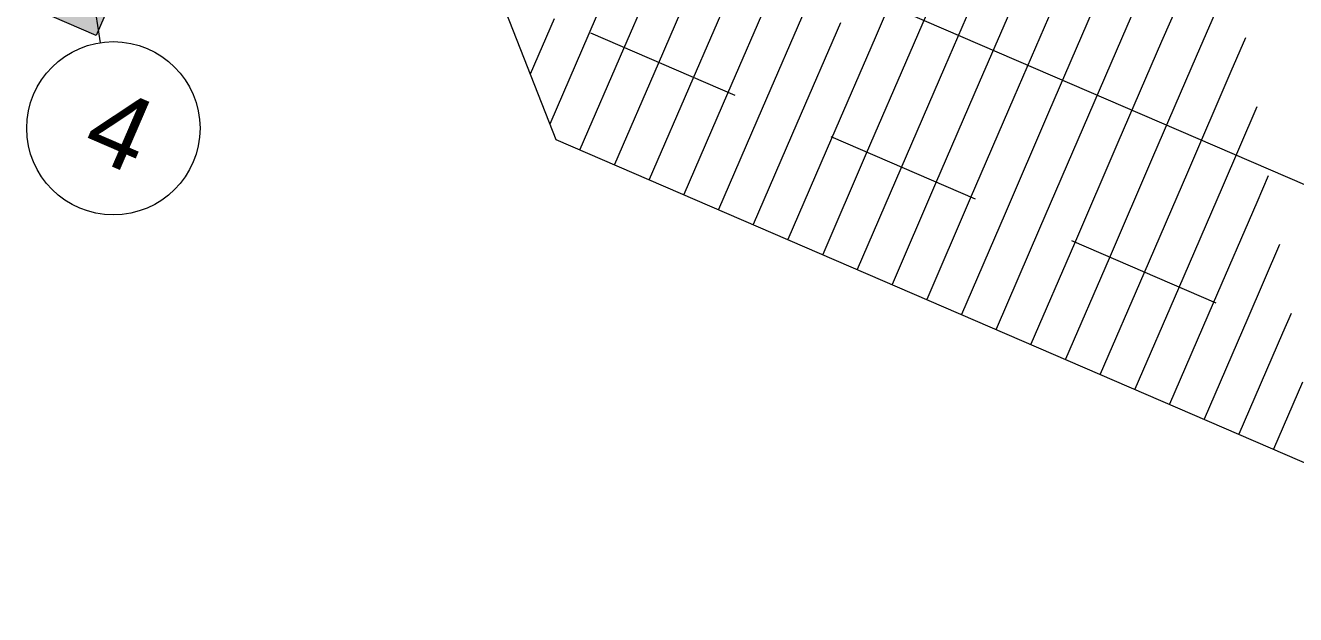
# Model space of a CAD drawing. Header units: millimetres. Extents: x 12535370 to 12592842, y 356201668 to 356234587.
# Drawn here: x 12557431 to 12559997, y 356204400 to 356205591 of the extents above; entities that cross this region are included whole.
import ezdxf
from ezdxf.enums import TextEntityAlignment as Align

# ---------------------------------------------------------------- set-up
doc = ezdxf.new("R2010")
doc.units = ezdxf.units.MM
doc.header["$MEASUREMENT"] = 0
doc.linetypes.add('Dashed Long', pattern=[529.166651, 317.499995, -211.666656])
doc.linetypes.add('Dot & Dashed', pattern=[6702.78, 3527.78, -1763.89, 0, -1411.11])
for name, color, linetype, lineweight in [('New_255 Plangrafiken_Pen_No__1', 7, 'Continuous', 13), ('New_255 Plangrafiken_Pen_No__39', 8, 'Continuous', 13), ('New_290 Raster _ Achsen_Pen_No__1', 7, 'Continuous', 13), ('New_290 Raster _ Achsen_Pen_No__108', 7, 'Continuous', 13), ('New_Baulinie_Pen_No__21', 1, 'Continuous', 13), ('New_GRUNDSTÜCKSGRENZE_Pen_No__1', 7, 'Continuous', 13)]:
    doc.layers.add(name, color=color, linetype=linetype, lineweight=lineweight)
doc.layers.add('New_255 Plangrafiken_Pen_No__38', color=253, linetype='Continuous', lineweight=13, true_color=0xa2a2a2)
doc.layers.add('New_290 Raster _ Achsen', color=7, linetype='Continuous')
doc.layers.add('New_GRUNDSTÜCKSGRENZE', color=7, linetype='Continuous')
doc.styles.add('GENERATED_STYLE_1', font='arial.ttf')
doc.dimstyles.new('GENERATED_STYLE__1', dxfattribs={"dimtxt": 125, "dimasz": 47.5, "dimexe": 0.18, "dimexo": 2, "dimgap": 0, "dimtad": 1, "dimlfac": 0.001, "dimzin": 0, "dimdsep": 46, "dimtxsty": 'GENERATED_STYLE_1', "dimblk": 'ARROWHEAD_2', "dimblk1": 'ARROWHEAD_2', "dimblk2": 'ARROWHEAD_2', "dimcen": 0.09, "dimclrd": 7, "dimclre": 7, "dimclrt": 7, "dimadec": 0, "dimazin": 0, "dimtfac": 1, "dimtdec": 4, "dimtmove": 0, "dimatfit": 3, "dimfxl": 1, "dimtolj": 1, "dimtzin": 0, "dimarcsym": 0})

# ---------------------------------------------------------------- blocks, each defined once
blk = doc.blocks.new('*X17', base_point=(12240439.2, 356160438.4))
at = {"layer": 'New_255 Plangrafiken_Pen_No__39', "color": 8, "linetype": 'Continuous', "lineweight": 13}
for p, q in [((12558657.1, 356205778.1), (12558569, 356205574.2)), ((12558657.1, 356205778.1), (12558569, 356205574.2)), ((12559744, 356205792.5), (12559655.9, 356205588.6)), ((12559744, 356205792.5), (12559655.9, 356205588.6)), ((12558727.2, 356205747.9), (12558639.1, 356205543.9)), ((12558727.2, 356205747.9), (12558639.1, 356205543.9)), ((12559235.6, 356205770.2), (12559147.5, 356205566.3)), ((12559235.6, 356205770.2), (12559147.5, 356205566.3)), ((12559814.1, 356205762.3), (12559726, 356205558.4)), ((12559814.1, 356205762.3), (12559726, 356205558.4)), ((12559305.6, 356205739.9), (12559217.6, 356205536)), ((12559305.6, 356205739.9), (12559217.6, 356205536)), ((12558797.2, 356205717.6), (12558709.1, 356205513.7)), ((12558797.2, 356205717.6), (12558709.1, 356205513.7)), ((12559375.7, 356205709.7), (12559287.6, 356205505.8)), ((12559375.7, 356205709.7), (12559287.6, 356205505.8)), ((12559872.4, 356205705), (12559796, 356205528.1)), ((12559872.4, 356205705), (12559796, 356205528.1)), ((12558867.3, 356205687.3), (12558779.2, 356205483.4)), ((12558867.3, 356205687.3), (12558779.2, 356205483.4)), ((12559445.8, 356205679.4), (12559357.7, 356205475.5)), ((12559445.8, 356205679.4), (12559357.7, 356205475.5)), ((12558937.3, 356205657.1), (12558849.3, 356205453.2)), ((12558937.3, 356205657.1), (12558849.3, 356205453.2)), ((12559515.8, 356205649.1), (12559427.7, 356205445.2)), ((12559515.8, 356205649.1), (12559427.7, 356205445.2)), ((12559007.4, 356205626.8), (12558919.3, 356205422.9)), ((12559007.4, 356205626.8), (12558919.3, 356205422.9)), ((12559585.9, 356205618.9), (12559497.8, 356205415)), ((12559585.9, 356205618.9), (12559497.8, 356205415)), ((12558499, 356205604.5), (12558450.7, 356205492.6)), ((12558499, 356205604.5), (12558450.7, 356205492.6)), ((12559077.4, 356205596.5), (12558989.4, 356205392.6)), ((12559077.4, 356205596.5), (12558989.4, 356205392.6)), ((12558569, 356205574.2), (12558490.2, 356205391.7)), ((12558569, 356205574.2), (12558490.2, 356205391.7)), ((12559147.5, 356205566.3), (12559059.4, 356205362.4)), ((12559147.5, 356205566.3), (12559059.4, 356205362.4)), ((12559655.9, 356205588.6), (12559567.8, 356205384.7)), ((12559655.9, 356205588.6), (12559567.8, 356205384.7)), ((12559895.4, 356205565.8), (12559866.1, 356205497.8)), ((12559895.4, 356205565.8), (12559866.1, 356205497.8)), ((12558639.1, 356205543.9), (12558551, 356205340)), ((12558639.1, 356205543.9), (12558551, 356205340)), ((12559726, 356205558.4), (12559637.9, 356205354.4)), ((12559726, 356205558.4), (12559637.9, 356205354.4)), ((12559217.6, 356205536), (12559129.5, 356205332.1)), ((12559217.6, 356205536), (12559129.5, 356205332.1)), ((12559796, 356205528.1), (12559707.9, 356205324.2)), ((12559796, 356205528.1), (12559707.9, 356205324.2)), ((12558709.1, 356205513.7), (12558621.1, 356205309.8)), ((12558709.1, 356205513.7), (12558621.1, 356205309.8)), ((12559287.6, 356205505.8), (12559199.5, 356205301.8)), ((12559287.6, 356205505.8), (12559199.5, 356205301.8)), ((12559866.1, 356205497.8), (12559778, 356205293.9)), ((12559866.1, 356205497.8), (12559778, 356205293.9)), ((12558779.2, 356205483.4), (12558691.1, 356205279.5)), ((12558779.2, 356205483.4), (12558691.1, 356205279.5)), ((12559357.7, 356205475.5), (12559269.6, 356205271.6)), ((12559357.7, 356205475.5), (12559269.6, 356205271.6)), ((12558849.3, 356205453.2), (12558761.2, 356205249.2)), ((12558849.3, 356205453.2), (12558761.2, 356205249.2)), ((12559427.7, 356205445.2), (12559339.6, 356205241.3)), ((12559427.7, 356205445.2), (12559339.6, 356205241.3)), ((12558919.3, 356205422.9), (12558831.2, 356205219)), ((12558919.3, 356205422.9), (12558831.2, 356205219)), ((12559497.8, 356205415), (12559409.7, 356205211.1)), ((12559497.8, 356205415), (12559409.7, 356205211.1)), ((12559918.4, 356205426.6), (12559848, 356205263.7)), ((12559918.4, 356205426.6), (12559848, 356205263.7)), ((12558989.4, 356205392.6), (12558901.3, 356205188.7)), ((12558989.4, 356205392.6), (12558901.3, 356205188.7)), ((12559059.4, 356205362.4), (12558971.3, 356205158.5)), ((12559059.4, 356205362.4), (12558971.3, 356205158.5)), ((12559567.8, 356205384.7), (12559479.7, 356205180.8)), ((12559567.8, 356205384.7), (12559479.7, 356205180.8)), ((12558551, 356205340), (12558550.8, 356205339.6)), ((12558551, 356205340), (12558550.8, 356205339.6)), ((12559637.9, 356205354.4), (12559549.8, 356205150.5)), ((12559637.9, 356205354.4), (12559549.8, 356205150.5)), ((12558621.1, 356205309.8), (12558620.9, 356205309.4)), ((12558621.1, 356205309.8), (12558620.9, 356205309.4)), ((12559129.5, 356205332.1), (12559041.4, 356205128.2)), ((12559129.5, 356205332.1), (12559041.4, 356205128.2)), ((12559707.9, 356205324.2), (12559619.9, 356205120.3)), ((12559707.9, 356205324.2), (12559619.9, 356205120.3)), ((12559199.5, 356205301.8), (12559111.4, 356205097.9)), ((12559199.5, 356205301.8), (12559111.4, 356205097.9)), ((12559778, 356205293.9), (12559689.9, 356205090)), ((12559778, 356205293.9), (12559689.9, 356205090)), ((12559941.4, 356205287.4), (12559918.1, 356205233.4)), ((12559941.4, 356205287.4), (12559918.1, 356205233.4)), ((12558691.1, 356205279.5), (12558690.9, 356205279.1)), ((12558691.1, 356205279.5), (12558690.9, 356205279.1)), ((12559269.6, 356205271.6), (12559181.5, 356205067.7)), ((12559269.6, 356205271.6), (12559181.5, 356205067.7)), ((12559848, 356205263.7), (12559760, 356205059.7)), ((12559848, 356205263.7), (12559760, 356205059.7)), ((12558761.2, 356205249.2), (12558761, 356205248.9)), ((12558761.2, 356205249.2), (12558761, 356205248.9)), ((12559339.6, 356205241.3), (12559251.5, 356205037.4)), ((12559339.6, 356205241.3), (12559251.5, 356205037.4)), ((12559918.1, 356205233.4), (12559830, 356205029.5)), ((12559918.1, 356205233.4), (12559830, 356205029.5)), ((12558831.2, 356205219), (12558831.1, 356205218.6)), ((12558831.2, 356205219), (12558831.1, 356205218.6)), ((12559409.7, 356205211.1), (12559321.6, 356205007.1)), ((12559409.7, 356205211.1), (12559321.6, 356205007.1)), ((12558901.3, 356205188.7), (12558901.1, 356205188.3)), ((12558901.3, 356205188.7), (12558901.1, 356205188.3)), ((12558971.3, 356205158.5), (12558971.2, 356205158.1)), ((12558971.3, 356205158.5), (12558971.2, 356205158.1)), ((12559479.7, 356205180.8), (12559391.7, 356204976.9)), ((12559479.7, 356205180.8), (12559391.7, 356204976.9)), ((12559549.8, 356205150.5), (12559461.7, 356204946.6)), ((12559549.8, 356205150.5), (12559461.7, 356204946.6)), ((12559964.4, 356205148.2), (12559900.1, 356204999.2)), ((12559964.4, 356205148.2), (12559900.1, 356204999.2)), ((12559041.4, 356205128.2), (12559041.2, 356205127.8)), ((12559041.4, 356205128.2), (12559041.2, 356205127.8)), ((12559619.9, 356205120.3), (12559531.8, 356204916.4)), ((12559619.9, 356205120.3), (12559531.8, 356204916.4)), ((12559111.4, 356205097.9), (12559111.3, 356205097.5)), ((12559111.4, 356205097.9), (12559111.3, 356205097.5)), ((12559689.9, 356205090), (12559601.8, 356204886.1)), ((12559689.9, 356205090), (12559601.8, 356204886.1)), ((12559181.5, 356205067.7), (12559181.3, 356205067.3)), ((12559181.5, 356205067.7), (12559181.3, 356205067.3)), ((12559760, 356205059.7), (12559671.9, 356204855.8)), ((12559760, 356205059.7), (12559671.9, 356204855.8)), ((12559251.5, 356205037.4), (12559251.4, 356205037)), ((12559251.5, 356205037.4), (12559251.4, 356205037)), ((12559830, 356205029.5), (12559741.9, 356204825.6)), ((12559830, 356205029.5), (12559741.9, 356204825.6)), ((12559321.6, 356205007.1), (12559321.4, 356205006.8)), ((12559321.6, 356205007.1), (12559321.4, 356205006.8)), ((12559987.4, 356205009), (12559970.1, 356204969)), ((12559987.4, 356205009), (12559970.1, 356204969)), ((12559391.7, 356204976.9), (12559391.5, 356204976.5)), ((12559391.7, 356204976.9), (12559391.5, 356204976.5)), ((12559900.1, 356204999.2), (12559812, 356204795.3)), ((12559900.1, 356204999.2), (12559812, 356204795.3)), ((12559970.1, 356204969), (12559882, 356204765)), ((12559970.1, 356204969), (12559882, 356204765)), ((12559461.7, 356204946.6), (12559461.5, 356204946.2)), ((12559461.7, 356204946.6), (12559461.5, 356204946.2)), ((12559531.8, 356204916.4), (12559531.6, 356204916)), ((12559531.8, 356204916.4), (12559531.6, 356204916)), ((12559601.8, 356204886.1), (12559601.6, 356204885.7)), ((12559601.8, 356204886.1), (12559601.6, 356204885.7)), ((12559671.9, 356204855.8), (12559671.7, 356204855.4)), ((12559671.9, 356204855.8), (12559671.7, 356204855.4)), ((12560010.4, 356204869.8), (12559952.1, 356204734.8)), ((12560010.4, 356204869.8), (12559952.1, 356204734.8)), ((12559741.9, 356204825.6), (12559741.8, 356204825.2)), ((12559741.9, 356204825.6), (12559741.8, 356204825.2)), ((12559812, 356204795.3), (12559811.8, 356204794.9)), ((12559812, 356204795.3), (12559811.8, 356204794.9)), ((12559882, 356204765), (12559881.9, 356204764.7)), ((12559882, 356204765), (12559881.9, 356204764.7)), ((12559952.1, 356204734.8), (12559951.9, 356204734.4)), ((12559952.1, 356204734.8), (12559951.9, 356204734.4))]:
    blk.add_line(p, q, dxfattribs=at)
blk = doc.blocks.new('Fill_3', base_point=(12240439.2, 356160438.4))
at = {"layer": 'New_255 Plangrafiken_Pen_No__39', "color": 8, "linetype": 'Continuous', "lineweight": 13}
blk.add_blockref('*X17', (12240439.2, 356160438.4), dxfattribs=at)
blk = doc.blocks.new('Standard grid marker[32]', base_point=(12537215.3, 356215118.3))
at = {"layer": 'New_290 Raster _ Achsen_Pen_No__108', "color": 7, "linetype": 'Dot & Dashed', "lineweight": 13}
blk.add_line((12559136.8, 356205648.6), (12560054.8, 356205252.1), dxfattribs=at)
at = {"layer": 'New_290 Raster _ Achsen_Pen_No__108', "color": 7, "lineweight": 13, "style": 'GENERATED_STYLE_1'}
for tag, p in [('AC_MarkerText_1_0', (12537098, 356215253.8)), ('AC_MarkerText_1_1', (12560258.8, 356205248.7))]:
    blk.add_attdef(tag, text='', height=150, rotation=336.6365, dxfattribs=at).set_placement(p, align=Align.TOP_CENTER)
blk = doc.blocks.new('Standard grid marker[38]', base_point=(12557581.8, 356205556.1))
at = {"layer": 'New_290 Raster _ Achsen_Pen_No__1', "color": 7, "linetype": 'Continuous', "lineweight": 13}
blk.add_circle((12557608.7, 356205383.2), 175, dxfattribs=at)
at = {"layer": 'New_290 Raster _ Achsen_Pen_No__108', "color": 7, "linetype": 'Dot & Dashed', "lineweight": 13}
blk.add_line((12557428.3, 356206544.2), (12557581.8, 356205556.1), dxfattribs=at)
at = {"layer": 'New_290 Raster _ Achsen_Pen_No__108', "color": 7, "lineweight": 13, "style": 'GENERATED_STYLE_1'}
for tag, p in [('AC_MarkerText_1_1', (12553993, 356228998.9)), ('AC_MarkerText_1_0', (12557652, 356205449.2))]:
    blk.add_attdef(tag, text='', height=150, rotation=336.6365, dxfattribs=at).set_placement(p, align=Align.TOP_CENTER)
blk = doc.blocks.new('*D159', base_point=(12240439.2, 356160438.4))
at = {"layer": 'New_GRUNDSTÜCKSGRENZE_Pen_No__1', "color": 7, "linetype": 'Continuous', "lineweight": 13, "transparency": 16777216}
for p, q in [((12553378.6, 356206713.1), (12553320.6, 356206670)), ((12553349.6, 356206691.5), (12557317.7, 356204977.4)), ((12557299.1, 356204934.3), (12557336.3, 356205020.4)), ((12557288.8, 356204955.8), (12557346.7, 356204998.9)), ((12557317.7, 356204977.4), (12557345.8, 356204965.2))]:
    blk.add_line(p, q, dxfattribs=at)
at = {"layer": 'New_GRUNDSTÜCKSGRENZE_Pen_No__1', "color": 7, "lineweight": 13, "transparency": 16777216, "insert": (12555149.7, 356205908.5), "char_height": 125, "attachment_point": 7, "rotation": 336.6365, "style": 'GENERATED_STYLE_1'}
blk.add_mtext('\\A1;{\\pql;\\fArial|b0|i0|c0|p0;\\W1.000000;4,32\\fArial|b0|i0|c0|p0;\\W1.000000;\\A1{\\H.66x;\\S5^  ;}}', dxfattribs=at)
blk = doc.blocks.new('ARROWHEAD_2')
at = {"color": 0, "linetype": 'Continuous', "lineweight": 0}
for p, q in [((-0.378, -0.655), (0.378, 0.655)), ((0, 0), (-1, 0))]:
    blk.add_line(p, q, dxfattribs=at)
blk = doc.blocks.new('*D160', base_point=(12240439.2, 356160438.4))
at = {"layer": 'New_GRUNDSTÜCKSGRENZE_Pen_No__1', "color": 7, "linetype": 'Continuous', "lineweight": 13, "transparency": 16777216}
for p, q in [((12538554, 356212712), (12538516.8, 356212625.9)), ((12538564.3, 356212690.5), (12538506.4, 356212647.4)), ((12538535.4, 356212669), (12538507.3, 356212681.1)), ((12557164.1, 356204621.7), (12538535.4, 356212669)), ((12557135.1, 356204600.2), (12557193, 356204643.2)), ((12557182.7, 356204664.7), (12557145.5, 356204578.7)), ((12557192.1, 356204609.6), (12557164.1, 356204621.7))]:
    blk.add_line(p, q, dxfattribs=at)
at = {"layer": 'New_GRUNDSTÜCKSGRENZE_Pen_No__1', "color": 7, "lineweight": 13, "transparency": 16777216, "insert": (12547622, 356208738.3), "char_height": 125, "attachment_point": 7, "rotation": 336.6365, "style": 'GENERATED_STYLE_1'}
blk.add_mtext('\\A1;{\\pql;\\fArial|b0|i0|c0|p0;\\W1.000000;20,29\\fArial|b0|i0|c0|p0;\\W1.000000;\\A1{\\H.66x;\\S5^  ;}}', dxfattribs=at)

msp = doc.modelspace()

# ---------------------------------------------------------------- hatches: boundary and pattern name
at = {"layer": 'New_255 Plangrafiken_Pen_No__38', "linetype": 'Continuous', "lineweight": 13, "true_color": 0xa2a2a2}
msp.add_hatch(color=253, dxfattribs=at).paths.add_polyline_path([(12557574.05, 356205570.758), (12538945.362, 356213618.042), (12539068.297, 356213902.624), (12557696.985, 356205855.34)])

# ---------------------------------------------------------------- linework, layer by layer
at = {"layer": 'New_255 Plangrafiken_Pen_No__1', "color": 7, "linetype": 'Continuous', "lineweight": 13, "flags": 128}
msp.add_lwpolyline([(12557574.05, 356205570.758), (12538945.362, 356213618.042), (12539068.297, 356213902.624), (12557696.985, 356205855.34)], close=True, dxfattribs=at)
at = {"layer": 'New_255 Plangrafiken_Pen_No__1', "color": 7, "linetype": 'Continuous', "lineweight": 13}
msp.add_lwpolyline([(12557801.438, 356206047.612), (12558178.625, 356205875.055), (12558127.281, 356205763.367), (12558137.919, 356205726.833), (12558318.725, 356205641.277), (12558370.035, 356205661.956), (12558386.474, 356205656.52), (12558502.37, 356205360.576), (12560038.995, 356204696.78)], dxfattribs=at)
at = {"layer": 'New_Baulinie_Pen_No__21', "color": 1, "linetype": 'Dashed Long', "lineweight": 13}
msp.add_lwpolyline([(12561293.194, 356204400.288), (12539105.263, 356213984.694), (12538925.233, 356213573.04), (12535370.219, 356215109.158)], dxfattribs=at)

# ---------------------------------------------------------------- block references
at = {"layer": 'New_255 Plangrafiken_Pen_No__39', "color": 8, "linetype": 'Continuous', "lineweight": 13}
msp.add_blockref('Fill_3', (12240439.157, 356160438.356), dxfattribs=at)
at = {"layer": 'New_290 Raster _ Achsen', "color": 7, "linetype": 'Continuous', "lineweight": 13}
ref = msp.add_blockref('Standard grid marker[38]', (12557581.816, 356205556.091), dxfattribs=at)
ref.add_attrib('AC_MarkerText_1', '4', dxfattribs={"layer": 'New_290 Raster _ Achsen_Pen_No__108', "color": 7, "lineweight": 13, "height": 150, "rotation": 336.636458, "style": 'GENERATED_STYLE_1'}).set_placement((12557652.023, 356205449.205), align=Align.TOP_CENTER)
msp.add_blockref('Standard grid marker[32]', (12537215.32, 356215118.348), dxfattribs=at)

# ---------------------------------------------------------------- dimensions: what is measured, and where the dimension line sits
at = {"layer": 'New_GRUNDSTÜCKSGRENZE', "color": 7, "linetype": 'Continuous', "lineweight": 13}
for base, p1, p2, angle, picture, middle in [((12538535.379, 356212668.969), (12557574.05, 356205570.758), (12538945.362, 356213618.042), 156.636458, '*D160', (12548005.336, 356208673.42)), ((12557317.716, 356204977.37), (12554304.813, 356208902.75), (12557733.728, 356205940.398), 336.636458, '*D159', (12555489.37, 356205862.5))]:
    dim = msp.add_linear_dim(base=base, p1=p1, p2=p2, angle=angle, dimstyle='GENERATED_STYLE__1', dxfattribs=at)
    dim.commit()
    dim.dimension.update_dxf_attribs({"geometry": picture, "text_midpoint": middle, "dimtype": 160, "text_rotation": 336.636458})

doc.saveas('drawing.dxf')
